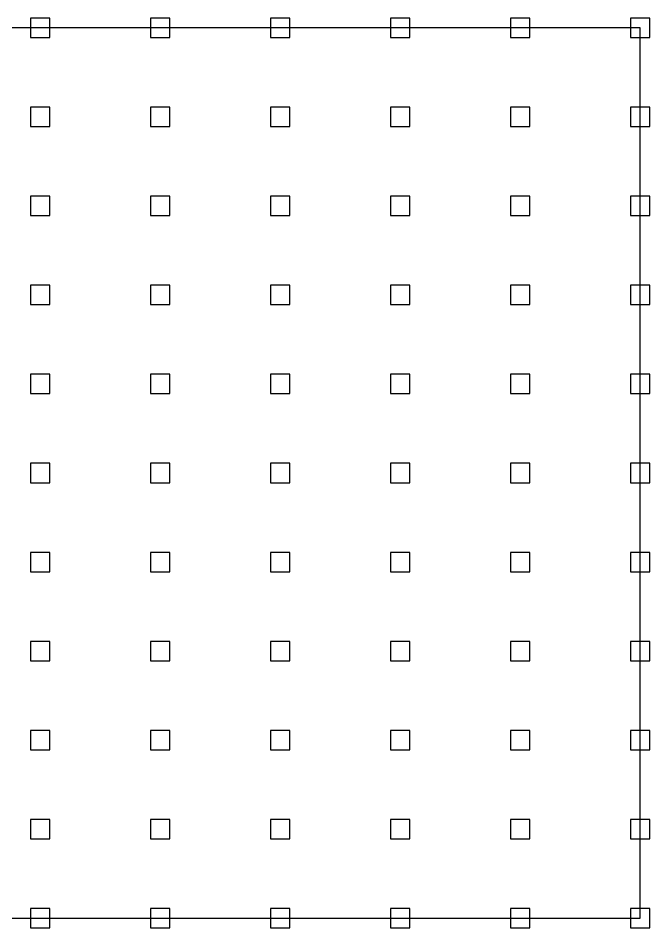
# Model space of a CAD drawing. Header units: millimetres. Extents: x -265298 to 39086, y 16803 to 136893.
# Drawn here: x -246785 to -226893, y 16803 to 45453 of the extents above; entities that cross this region are included whole.
import ezdxf

# ---------------------------------------------------------------- set-up
doc = ezdxf.new("R2010")
doc.units = ezdxf.units.MM
doc.header["$LTSCALE"] = 25

# ---------------------------------------------------------------- blocks, each defined once
blk = doc.blocks.new('*U335')
at = {"layer": 'Defpoints'}
blk.add_lwpolyline([(-304.8, -304.8), (304.8, -304.8), (304.8, 304.8), (-304.8, 304.8)], close=True, dxfattribs=at)
blk = doc.blocks.new('*U336')
at = {"layer": 'Defpoints', "color": 0, "linetype": 'ByBlock', "lineweight": -2, "transparency": 16777216}
for p in [(18898, 28041), (22677, 28041), (26457, 28041), (30236, 28041), (34016, 28041), (37795, 28041), (18898, 25237), (22677, 25237), (26457, 25237), (30236, 25237), (34016, 25237), (37795, 25237), (18898, 22433), (22677, 22433), (26457, 22433), (30236, 22433), (34016, 22433), (37795, 22433), (18898, 19629), (22677, 19629), (26457, 19629), (30236, 19629), (34016, 19629), (37795, 19629), (18898, 16825), (22677, 16825), (26457, 16825), (30236, 16825), (34016, 16825), (37795, 16825), (18898, 14021), (22677, 14021), (26457, 14021), (30236, 14021), (34016, 14021), (37795, 14021), (18898, 11216), (22677, 11216), (26457, 11216), (30236, 11216), (34016, 11216), (37795, 11216), (18898, 8412), (22677, 8412), (26457, 8412), (30236, 8412), (34016, 8412), (37795, 8412), (18898, 5608), (22677, 5608), (26457, 5608), (30236, 5608), (34016, 5608), (37795, 5608), (18898, 2804), (22677, 2804), (26457, 2804), (30236, 2804), (34016, 2804), (37795, 2804), (18898, 0), (22677, 0), (26457, 0), (30236, 0), (34016, 0), (37795, 0)]:
    blk.add_blockref('*U335', p, dxfattribs=at)

msp = doc.modelspace()

# ---------------------------------------------------------------- linework, layer by layer
at = {"layer": 'Defpoints', "color": 255}
msp.add_lwpolyline([(-264994, 17107), (-227198, 17107), (-227198, 45149), (-264994, 45149)], close=True, dxfattribs=at)

# ---------------------------------------------------------------- block references
at = {"layer": 'Defpoints'}
msp.add_blockref('*U336', (-264994, 17107), dxfattribs=at)

doc.saveas('drawing.dxf')
